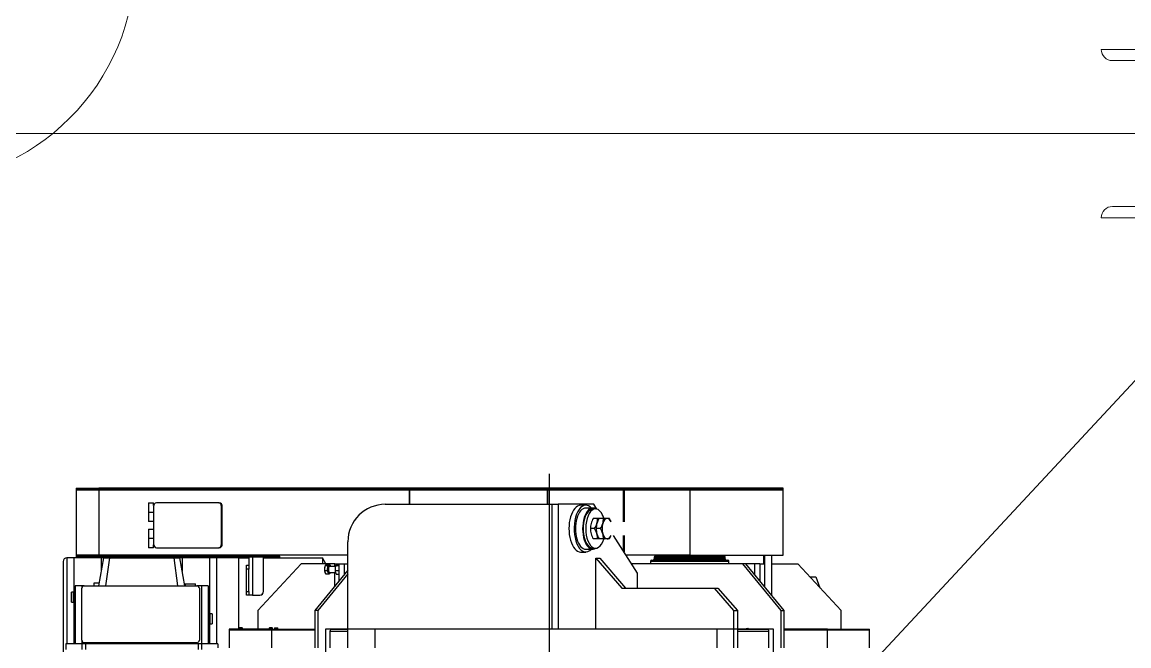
# Model space of a CAD drawing. Extents: x -681219 to -550379, y -242630 to -158199.
# Drawn here: x -603972 to -601013, y -228752 to -227084 of the extents above; entities that cross this region are included whole.
import ezdxf
from ezdxf.lldxf.tags import DXFTag

# ---------------------------------------------------------------- set-up
doc = ezdxf.new("R2010")
doc.units = 0
doc.header["$LTSCALE"] = 1000
doc.linetypes.add('DASHED', pattern=[0.75, 0.5, -0.25])
doc.linetypes.add('DASHED2', pattern=[9.525, 6.35, -3.175])
doc.layers.get('0').update_dxf_attribs({"linetype": 'CONTINUOUS'})
doc.layers.add('center', color=253, linetype='CENTER2')
doc.layers.add('interface', color=251, linetype='DASHED2')
for name, color, linetype, lineweight in [('DIM', 7, 'CONTINUOUS', 18), ('famsun', 7, 'CONTINUOUS', 0), ('轴网_标注', 7, 'CONTINUOUS', 0), ('轴网_轴线', 1, 'CENTER2', 0), ('默认图层', 70, 'CONTINUOUS', 0)]:
    doc.layers.add(name, color=color, linetype=linetype, lineweight=lineweight)
tags = doc.linetypes.add('CENTER2', pattern=[28.575, 19.05, -3.175, 3.175, -3.175]).pattern_tags.tags
tags[10:11] = [DXFTag(74, 4), DXFTag(75, 0), DXFTag(340, '0'), DXFTag(46, 0.0), DXFTag(50, 0.0), DXFTag(44, 0.0), DXFTag(45, 0.0)]
tags[8:9] = [DXFTag(74, 4), DXFTag(75, 0), DXFTag(340, '0'), DXFTag(46, 0.0), DXFTag(50, 0.0), DXFTag(44, 0.0), DXFTag(45, 0.0)]
tags[6:7] = [DXFTag(74, 4), DXFTag(75, 0), DXFTag(340, '0'), DXFTag(46, 0.0), DXFTag(50, 0.0), DXFTag(44, 0.0), DXFTag(45, 0.0)]
tags[4:5] = [DXFTag(74, 4), DXFTag(75, 0), DXFTag(340, '0'), DXFTag(46, 0.0), DXFTag(50, 0.0), DXFTag(44, 0.0), DXFTag(45, 0.0)]

# ---------------------------------------------------------------- blocks, each defined once
blk = doc.blocks.new('轴网8FA15DC97FB90233_Y')
at = {"layer": '轴网_标注'}
blk.add_circle((-5800, 0), 600, dxfattribs=at)
blk = doc.blocks.new('CYPJ15001B0001XY_A_CYPJ1000_V_1')
at = {"color": 0, "linetype": 'ByBlock', "lineweight": -2}
for p, q in [((956, 1300), (536, 1300)), ((736, 1293), (721, 1293)), ((736, 1250), (736, 1293)), ((966, 1290), (736, 1290)), ((847.5, 1278), (874.5, 1278)), ((847.5, 1278), (847.5, 1273)), ((874.5, 1273), (847.5, 1273)), ((874.5, 1273), (874.5, 1278)), ((966, 1271.5), (966, 1290)), ((736, 1250), (721, 1250)), ((966, 1271.5), (736, 1271.5)), ((891, 1268), (736, 1268)), ((736, 1240.7), (736, 1250)), ((745.5, 1250), (736, 1250)), ((739, 1228.1), (739, 1243.5)), ((745.5, 1250), (773.7, 1250)), ((773.7, 1250), (856.3, 1250)), ((856.3, 1250), (884.5, 1250)), ((891, 1250), (884.5, 1250)), ((891, 1250), (891, 1268)), ((891, 1243.5), (891, 1250)), ((891, 1243.5), (891, 1228.1)), ((966, 1252.6), (966, 1271.5)), ((966, 1198.5), (966, 1252.6)), ((968, 1204.3), (968, 1265)), ((970, 1265), (968, 1265)), ((970, 1204.3), (970, 1265)), ((973, 1265), (970, 1265)), ((970, 1204.3), (970, 1265)), ((973, 1265), (973, 1204.3)), ((1148, 1265), (973, 1265)), ((973, 1204.3), (973, 1265)), ((1148, 1265), (1148, 1204.3)), ((1148, 1204.3), (1148, 1265)), ((1151, 1265), (1148, 1265)), ((1151, 1204.3), (1151, 1265)), ((1151, 1265), (1151, 1204.3)), ((1152.5, 1265), (1151, 1265)), ((1152.5, 1265), (1152.5, 1204.3)), ((736, 1240.7), (721, 1240.7)), ((736, 939.3), (736, 1240.7)), ((739, 1156.4), (739, 1228.1)), ((891, 1228.1), (891, 1013.6)), ((898.5, 1217.9), (891, 1217.9)), ((898.5, 1203.9), (898.5, 1217.9)), ((966, 1192), (891, 1205.2)), ((966, 1176.5), (891, 1186.8)), ((966, 1198.5), (929.1, 1198.5)), ((966, 1192), (966, 1198.5)), ((966, 1192), (966, 1176.5)), ((968, 903.9), (968, 1204.3)), ((968, 1204.3), (970, 1204.3)), ((970, 1204.3), (970, 928)), ((970, 1204.3), (973, 1204.3)), ((970, 903.9), (970, 1204.3)), ((1148, 1204.3), (973, 1204.3)), ((973, 539), (973, 1204.3)), ((973, 1204.3), (973, 928)), ((1148, 375), (1148, 1204.3)), ((1148, 1204.3), (1148, 375)), ((1148, 1204.3), (1151, 1204.3)), ((1151, 1204.3), (1151, 375)), ((1151, 375), (1151, 1204.3)), ((1152.5, 1204.3), (1151, 1204.3)), ((1152.5, 375), (1152.5, 1204.3)), ((739, 1113.6), (739, 1156.4)), ((966, 1176.5), (966, 1117.6)), ((968, 1176), (966, 1176)), ((739, 1056.4), (739, 1113.6)), ((966, 1117.6), (966, 1003.5)), ((993, 1058.2), (993, 1072.2)), ((1018, 1072.2), (993, 1072.2)), ((1018, 1058.2), (1018, 1072.2)), ((1042, 1072.2), (1018, 1072.2)), ((1018, 1058.2), (1018, 1072.2)), ((1042, 1058.2), (1042, 1072.2)), ((1043, 1071.2), (1042, 1072.2)), ((1043, 1071.2), (1043, 1059.2)), ((1064, 1072.2), (1063, 1071.2)), ((1063, 1059.2), (1063, 1071.2)), ((1064, 1072.2), (1064, 1058.2)), ((1088, 1072.2), (1064, 1072.2)), ((1088, 1072.2), (1088, 1058.2)), ((1113, 1072.2), (1088, 1072.2)), ((1088, 1072.2), (1088, 1058.2)), ((1113, 1072.2), (1113, 1058.2)), ((739, 1013.6), (739, 1056.4)), ((993, 1058.2), (1000.6, 1058.2)), ((993, 1050.8), (993, 884.3)), ((1103, 1058.4), (1003, 1058.4)), ((1042.2, 1058.4), (1043, 1059.2)), ((1063, 1059.2), (1063.8, 1058.4)), ((1105.4, 1058.2), (1113, 1058.2)), ((1113, 884.3), (1113, 1050.8)), ((739, 957.9), (739, 1013.6)), ((891, 1013.6), (891, 957.9)), ((891, 993.2), (966, 1003.5)), ((891, 974.8), (966, 988)), ((966, 981.5), (929.1, 981.5)), ((966, 1004), (968, 1004)), ((966, 1003.5), (966, 988)), ((966, 981.5), (966, 988)), ((966, 958.7), (966, 981.5)), ((739, 942.5), (739, 957.9)), ((896, 973.5), (891, 973.5)), ((891, 957.9), (891, 942.5)), ((896, 973.5), (896, 946.5)), ((966, 908.5), (966, 958.7)), ((736, 939.3), (721, 939.3)), ((736, 930), (721, 930)), ((736, 930), (736, 939.3)), ((736, 887), (736, 930)), ((891, 930), (736, 930)), ((773.7, 936), (745.5, 936)), ((856.3, 936), (773.7, 936)), ((884.5, 936), (856.3, 936)), ((891, 946.5), (896, 946.5)), ((891, 930), (891, 942.5)), ((891, 912), (891, 930)), ((973, 928), (970, 928)), ((891, 912), (736, 912)), ((966, 908.5), (736, 908.5)), ((966, 890), (736, 890)), ((789.5, 907), (816.5, 907)), ((789.5, 907), (789.5, 902)), ((816.5, 902), (789.5, 902)), ((816.5, 902), (816.5, 907)), ((966, 890), (966, 908.5)), ((966, 830), (966, 890)), ((970, 903.9), (968, 903.9)), ((968, 903.9), (968, 802.1)), ((970, 913.6), (973, 913.6)), ((970, 903.9), (970, 802.1)), ((736, 887), (725, 887)), ((993, 882.3), (993, 884.3)), ((1003, 876.7), (1103, 876.7)), ((1003, 876.7), (1003, 874.7)), ((1003, 874.7), (1103, 874.7)), ((1103, 874.7), (1103, 876.7)), ((1113, 884.3), (1113, 882.3)), ((773, 856), (725, 856)), ((773, 743.5), (773, 856)), ((775, 856), (773, 856)), ((773, 856), (773, 743.5)), ((775, 743.5), (775, 856)), ((775, 830), (966, 830)), ((778, 829.3), (775, 829.3)), ((778, 820.8), (778, 829.3)), ((778.5, 828.4), (778, 829.3)), ((966, 830), (966, 821.8)), ((775, 820.8), (778, 820.8)), ((778, 820.8), (778.5, 821.6)), ((778.5, 821.6), (778.5, 828.4)), ((866, 804), (866, 810)), ((866, 810), (876, 810)), ((868, 804), (866, 804)), ((866, 793.7), (866, 804)), ((876, 804), (868, 804)), ((876, 810), (936, 810)), ((876, 810), (876, 804)), ((876, 804), (936, 804)), ((936, 804), (936, 810)), ((936, 810), (946, 810)), ((944, 804), (936, 804)), ((968, 804), (944, 804)), ((946, 810), (946, 804)), ((966, 821.8), (966, 804)), ((968, 720.7), (968, 802.1)), ((968, 802.1), (970, 802.1)), ((970, 802.1), (968, 802.1)), ((973, 824.9), (970, 824.9)), ((973, 821.5), (970, 821.5)), ((970, 816.8), (973, 816.8)), ((973, 810.4), (970, 810.4)), ((973, 802.2), (970, 802.2)), ((970, 720.7), (970, 802.1)), ((825, 779.7), (775, 779.7)), ((825, 779.7), (950, 663.8)), ((968, 793.7), (866, 793.7)), ((866, 793.7), (866, 774.7)), ((866, 774.1), (866, 774.7)), ((773, 743.5), (725, 743.5)), ((775, 743.5), (773, 743.5)), ((773, 743.5), (773, 627.2)), ((773, 627.2), (773, 743.5)), ((778, 749.3), (775, 749.3)), ((775, 743.5), (775, 627.2)), ((775, 740.8), (778, 740.8)), ((778, 740.8), (778, 749.3)), ((778.5, 748.4), (778, 749.3)), ((778, 740.8), (778.5, 741.6)), ((778.5, 741.6), (778.5, 748.4)), ((876, 764.7), (968, 764.7)), ((876, 764.7), (876, 764.2)), ((876, 764.2), (968, 764.2)), ((966, 764.2), (966, 607)), ((973, 759.1), (970, 759.1)), ((970, 756.5), (973, 756.5)), ((778, 735), (775, 735)), ((775, 726.5), (778, 726.5)), ((778, 735), (778, 726.5)), ((778.5, 734.1), (778, 735)), ((778, 726.5), (778.5, 727.3)), ((778.5, 734.1), (778.5, 727.3)), ((968, 720.7), (970, 720.7)), ((950, 574), (950, 663.8)), ((825, 627.2), (725, 627.2)), ((932.6, 539), (825, 627.2)), ((825, 619.1), (825, 627.2)), ((825, 619.1), (725, 619.1)), ((922.8, 539), (825, 619.1)), ((922.1, 589.9), (922.1, 597.5)), ((922.1, 589.9), (931.5, 593.5)), ((926.7, 600.2), (926.7, 600.2)), ((931.5, 593.5), (931.5, 601)), ((931.5, 593.5), (944.4, 592.2)), ((944.6, 599.7), (943.3, 600.2)), ((944.4, 592.2), (944.4, 599.7)), ((944.4, 592.2), (947.9, 587.3)), ((947.9, 587.3), (947.9, 594.9)), ((950, 597.8), (966, 607)), ((966, 607), (950, 607)), ((769.2, 586.8), (725, 586.8)), ((769.2, 539), (769.2, 586.8)), ((775, 582.1), (775, 539)), ((889.9, 574), (927, 574)), ((921.6, 562.2), (921.6, 569.1)), ((923.8, 587.5), (922.1, 589.9)), ((923.8, 588.6), (923.8, 587.9)), ((925.6, 585.1), (924.9, 586.1)), ((927, 584.9), (925.6, 585.1)), ((927, 572.1), (926.4, 571.9)), ((927, 587.9), (927, 572.1)), ((931.4, 562.2), (931.4, 572.8)), ((943, 572.1), (943, 587.9)), ((943, 574), (950, 574)), ((944.9, 571.4), (943, 572.1)), ((944.8, 562.2), (944.8, 571.4)), ((947.9, 587.3), (945.6, 586.5)), ((946.2, 587.9), (946.2, 588.6)), ((948.4, 562.2), (948.4, 566.4)), ((950, 574), (950, 562.2)), ((725, 539), (1009, 539)), ((904.3, 562.2), (950, 562.2)), ((921.3, 548.3), (950, 548.3)), ((950, 562.2), (950, 548.3)), ((950, 548.3), (950, 539)), ((775, 467), (725, 467)), ((775, -447.4), (775, 467)), ((1109, 439), (1109, -6)), ((1148, 375), (1109, 375)), ((1148, 374.1), (1109, 374.1)), ((1148, 374), (1109, 374)), ((1148, 375), (1148, 3)), ((1148, 375), (1151, 375)), ((1148, 5.7), (1148, 374)), ((1151, 375), (1151, 3)), ((1151, 3), (1151, 375)), ((1152.5, 375), (1151, 375)), ((1152.5, 3), (1152.5, 375)), ((1148, 5.7), (1109, 5.7)), ((1148, 1.7), (1109, 1.7)), ((1148, 3), (1148, -197.2)), ((1148, 3), (1151, 3)), ((1148, -197.2), (1148, 1.7)), ((1151, 3), (1151, -197.9)), ((1151, -197.9), (1151, 3)), ((1152.5, 3), (1151, 3)), ((1152.5, -197.9), (1152.5, 3)), ((1109, -6), (775, -6)), ((1109, -6), (775, -6)), ((1109, -23.3), (775, -23.3)), ((958, -6), (958, -6)), ((973, -6), (973, -6)), ((1109, -6), (1109, -23.3)), ((1109, -118.3), (1109, -23.3)), ((981.5, -83.3), (981.5, -97.2)), ((1106.5, -97.2), (1106.5, -83.3)), ((989, -97.2), (989, -116.2)), ((991.5, -116.2), (991.5, -123.2)), ((1016.5, -128.7), (1016.5, -117.4)), ((1044, -120.7), (1044, -109.4)), ((1071.5, -128.7), (1071.5, -117.4)), ((1096, -126.6), (1109, -118.3)), ((1096.5, -123.2), (1096.5, -116.2)), ((1099, -116.2), (1099, -97.2)), ((775, -124.3), (965, -124.3)), ((965, -124.3), (885, -193.6)), ((965, -134.3), (885, -203.6)), ((965, -124.3), (965, -134.3)), ((1016.5, -132.3), (1016.5, -128.7)), ((1016.5, -144.3), (1016.5, -132.9)), ((1016.5, -154.3), (1016.5, -144.3)), ((1044, -136.3), (1044, -125)), ((1071.5, -132.2), (1071.5, -128.7)), ((1071.5, -144.3), (1071.5, -132.9)), ((1071.5, -154.3), (1071.5, -144.3)), ((925, -235.8), (1026, -171.3)), ((1016.5, -160.2), (1016.5, -154.3)), ((1071.5, -160.2), (1071.5, -154.3)), ((885, -193.6), (885, -440.4)), ((973, -375), (973, -205.2)), ((1026, -199.4), (982, -199.4)), ((1026, -197.2), (985.5, -197.2)), ((1148, -197.2), (1062, -197.2)), ((1148, -199.4), (1062, -199.4)), ((1148, -199.4), (1148, -197.2)), ((1148, -197.9), (1151, -197.9)), ((1148, -375), (1148, -199.4)), ((1148, -199.4), (1148, -375)), ((1151, -197.9), (1151, -375)), ((1151, -375), (1151, -197.9)), ((1152.5, -197.9), (1151, -197.9)), ((1152.5, -375), (1152.5, -197.9)), ((885, -235.8), (925, -235.8)), ((950, -516.7), (950, -219.9)), ((957, -270.5), (950, -270.5)), ((957, -270.5), (957, -479.5)), ((960, -273.5), (960, -476.5)), ((963, -280), (963, -470)), ((967, -280), (963, -280)), ((967, -280), (967, -470)), ((970, -283), (970, -467)), ((1148, -375), (973, -375)), ((973, -375), (973, -625)), ((1148, -625), (1148, -375)), ((1148, -375), (1148, -625)), ((1151, -375), (1151, -625)), ((1151, -625), (1151, -375)), ((1152.5, -625), (1152.5, -375)), ((885, -440.4), (825, -492.4)), ((885, -440.4), (885, -450.4)), ((775, -447.4), (725, -447.4)), ((885, -450.4), (825, -502.4)), ((963, -470), (967, -470)), ((825, -492.4), (725, -492.4)), ((825, -502.4), (725, -502.4)), ((769.2, -586.8), (769.2, -502.4)), ((775, -502.4), (775, -525.4)), ((775.5, -502.4), (775.5, -534)), ((776, -502.4), (776, -526)), ((825, -492.4), (825, -502.4)), ((950, -479.5), (957, -479.5)), ((775, -525.4), (775, -534)), ((776, -526), (775.5, -526)), ((776, -527.4), (776, -526)), ((825, -619.1), (950, -516.7)), ((825, -627.2), (950, -524.8)), ((950, -524.8), (950, -516.7)), ((950, -548.3), (950, -524.8)), ((775, -534), (775, -582.1)), ((775, -534), (775.5, -534)), ((950, -562.2), (904.3, -562.2)), ((950, -548.3), (921.3, -548.3)), ((950, -562.2), (950, -548.3)), ((950, -562.2), (950, -575.5)), ((725, -586.8), (769.2, -586.8)), ((888.1, -575.5), (950, -575.5)), ((950, -573.6), (973, -573.6)), ((950, -575.5), (973, -575.5)), ((725, -619.1), (825, -619.1)), ((825, -619.1), (825, -627.2)), ((973, -594), (865.5, -594)), ((950, -594), (950, -663.8)), ((725, -627.2), (825, -627.2)), ((773, -743.5), (773, -627.2)), ((773, -627.2), (773, -743.5)), ((775, -743.5), (775, -627.2)), ((973, -625), (1148, -625)), ((1148, -625), (1151, -625)), ((1151, -625), (1152.5, -625)), ((825, -779.7), (950, -663.8)), ((915, -696.3), (915, -712)), ((915, -712), (886.1, -723)), ((725, -743.5), (773, -743.5)), ((773, -743.5), (773, -856)), ((773, -856), (773, -743.5)), ((775, -743.5), (775, -856)), ((775, -779.7), (825, -779.7)), ((725, -856), (773, -856)), ((773, -856), (775, -856))]:
    blk.add_line(p, q, dxfattribs=at)
for centre, radius, start, end in [((956, 1290), 10, 0, 90), ((745.5, 1243.5), 6.5, 90, 180), ((884.5, 1243.5), 6.5, 0, 90), ((745.5, 942.5), 6.5, 180, 270), ((884.5, 942.5), 6.5, 270, 0), ((933.7, 582.9), 18.6, 111.7468, 128.5802), ((931.3, 588.1), 12.9, 89.2008, 110.5254), ((935.8, 578.7), 22.7, 67.7283, 100.9829), ((770.6, 582), 4.39, 1.5053, 52.2224), ((931.6, 557.4), 15.3, 90.7754, 130.5889), ((935.8, 549.7), 23.5, 67.7283, 100.9829), ((1009, 439), 100, 0, 90), ((1047.8, -169.4), 60.7, 106.7937, 121.0289), ((1043.6, -158.4), 49, 89.4966, 105.7649), ((1044.5, -157.7), 48.3, 74.1069, 90.6316), ((1039.3, -171.5), 63, 59.2299, 72.9474), ((1016.9, -79.6), 49.1, 269.509, 285.7525), ((1047.8, -185), 60.7, 106.7937, 121.0289), ((1016.9, -95.2), 49.1, 269.509, 285.7525), ((1012.6, -68.4), 61, 286.8342, 300.9884), ((1043.6, -174), 49, 89.4966, 105.7649), ((1012.6, -84), 61, 286.8342, 300.9884), ((1076.3, -66.4), 63.2, 239.2552, 252.9221), ((1044.5, -173.3), 48.3, 74.1069, 90.6316), ((1076.3, -82), 63.2, 239.2552, 252.9221), ((1071, -80.3), 48.4, 254.1267, 270.6118), ((1039.3, -187.1), 63, 59.2299, 72.9474), ((1071, -95.9), 48.4, 254.1267, 270.6118), ((1047.9, -107.8), 61, 239.0116, 248.9507), ((1039.2, -105.8), 63.2, 291.1702, 300.7448), ((957, -273.5), 3, 0, 90), ((963, -277), 3, 180, 270), ((967, -283), 3, 0, 90), ((973, -302), 3, 180, 270), ((963, -473), 3, 90, 180), ((967, -467), 3, 270, 0), ((973, -448), 3, 90, 180), ((957, -476.5), 3, 270, 0), ((771.7, -530), 5, 319.4642, 40.5358), ((770.6, -582), 4.39, 307.7776, 358.4947)]:
    blk.add_arc(centre, radius, start, end, dxfattribs=at)
for centre, major_axis, ratio, start_param, end_param in [((1003, 1050.8), (10, 0), 0.757152, 1.570796, 3.141593), ((1103, 1050.8), (10, 0), 0.757152, 0, 1.570796), ((1003, 884.3), (-10, 0), 0.757152, 0, 1.570796), ((1003, 882.3), (10, 0), 0.757152, 3.141593, 4.712389), ((1103, 884.3), (-10, 0), 0.757152, 1.570796, 3.141593), ((1103, 882.3), (10, 0), 0.757152, 4.712389, 6.283185), ((876, 774.7), (-10, 0), 0.994522, 0, 1.570796), ((876, 774.1), (10, 0), 0.994522, 3.141593, 4.712389), ((935, 587.9), (11.2, 0), 0.374607, 0, 3.930855), ((935, 588.6), (11.2, 0), 0.374607, 0, 3.141593), ((935, 597.2), (-11.6, 0), 0.374607, 3.916673, 5.501651), ((769.2, 582.3), (5.8, 0), 0.766044, 0.785398, 1.570796), ((935, 587.9), (8, 0), 0.374607, 0, 3.141593), ((935, 569.1), (11.2, 0), 0.374607, 0.77508, 2.366512), ((935, 587.9), (11.2, 0), 0.374607, 5.503466, 6.283185), ((1044, -83.3), (62.5, 0), 0.5, 0, 3.141593), ((1044, -97.2), (62.5, 0), 0.5, 0, 3.636527), ((1044, -116.2), (55, 0), 0.5, 0, 3.448686), ((1044, -97.2), (55, 0), 0.5, 0, 3.141593), ((1044, -123.2), (52.5, 0), 0.5, 0, 4.151333), ((1044, -116.2), (52.5, 0), 0.5, 0, 3.141593), ((1044, -116.2), (-52.5, 0), 0.5, 3.141593, 6.283185), ((1044, -116.2), (55, 0), 0.5, 5.976092, 6.283185), ((1044, -97.2), (62.5, 0), 0.5, 5.788251, 6.283185), ((1044, -154.3), (27.5, 0), 0.5, 2.094395, 3.141593), ((1044, -154.3), (27.5, 0), 0.5, 1.047198, 2.094395), ((1044, -138.8), (27.5, 0), 0.5, 0.734517, 1.047198), ((1044, -154.3), (27.5, 0), 0.5, 0, 1.047198), ((1044, -123.2), (52.5, 0), 0.5, 5.266709, 6.283185), ((1044, -154.3), (-27.5, 0), 0.5, 0, 0.857235), ((1044, -154.3), (-27.5, 0), 0.5, 2.284358, 3.141593), ((769.2, -582.3), (5.8, 0), 0.766044, 4.712389, 5.497787)]:
    blk.add_ellipse(centre, major_axis=major_axis, ratio=ratio, start_param=start_param, end_param=end_param, dxfattribs=at)
for points in [[(947.9, 594.9), (947.6, 595.6), (947.4, 596.2), (946.8, 597.4), (946.5, 597.9), (946, 598.5), (945.9, 598.7), (945.6, 599), (945.4, 599.1), (945, 599.5), (944.7, 599.6), (944.4, 599.7)], [(948.4, 566.4), (948.1, 567.1), (947.8, 567.8), (947.2, 569), (946.9, 569.5), (946.4, 570.1), (946.3, 570.3), (946, 570.7), (945.8, 570.8), (945.4, 571.2), (945.1, 571.3), (944.8, 571.4)]]:
    blk.add_open_spline(points, degree=3, knots=[0, 0, 0, 0, 0.25, 0.25, 0.5, 0.5, 0.625, 0.625, 0.75, 0.75, 1, 1, 1, 1], dxfattribs=at)
at = {"layer": 'center', "ltscale": 7.419073}
blk.add_line((-979.5, 0), (1190.5, 0), dxfattribs=at)
at = {"layer": 'interface', "ltscale": 10.848644}
for p, q in [((774.9, 599), (-775, 598.9)), ((775, -599), (774.9, 599)), ((-775, -599), (775, -599))]:
    blk.add_line(p, q, dxfattribs=at)
blk = doc.blocks.new('轴网9B921626C1AD4A3C')
at = {"layer": 'DIM', "color": 255}
blk.add_lwpolyline([(6275, 7725), (6725, 7725, -0.414214), (6695, 7695), (6545, 7695, 0.414214), (6515, 7665), (6515, 7335, 0.414214), (6545, 7305), (6695, 7305, -0.414214), (6725, 7275), (6275, 7275, -0.414214), (6305, 7305), (6455, 7305, 0.414214), (6485, 7335), (6485, 7665, 0.414214), (6455, 7695), (6305, 7695, -0.414214)], format="xyb", close=True, dxfattribs=at)
at = {"layer": '轴网_轴线'}
blk.add_line((-1200, 7500), (7700, 7500), dxfattribs=at)

msp = doc.modelspace()

# ---------------------------------------------------------------- linework, layer by layer
at = {"layer": 'famsun', "color": 8, "linetype": 'DASHED', "ltscale": 20}
msp.add_line((-607361.5764, -234881.8799), (-592968.721, -219416.6983), dxfattribs=at)

# ---------------------------------------------------------------- block references
at = {"color": 4, "rotation": 89.99999999999999}
msp.add_blockref('CYPJ15001B0001XY_A_CYPJ1000_V_1', (-602561.7373, -229482.3646), dxfattribs=at)
at = {"layer": 'DIM'}
msp.add_blockref('轴网8FA15DC97FB90233_Y', (-598468.721, -226916.6983), dxfattribs=at)
at = {"layer": '默认图层'}
msp.add_blockref('轴网9B921626C1AD4A3C', (-607361.5764, -234881.8799), dxfattribs=at)

doc.saveas('drawing.dxf')
